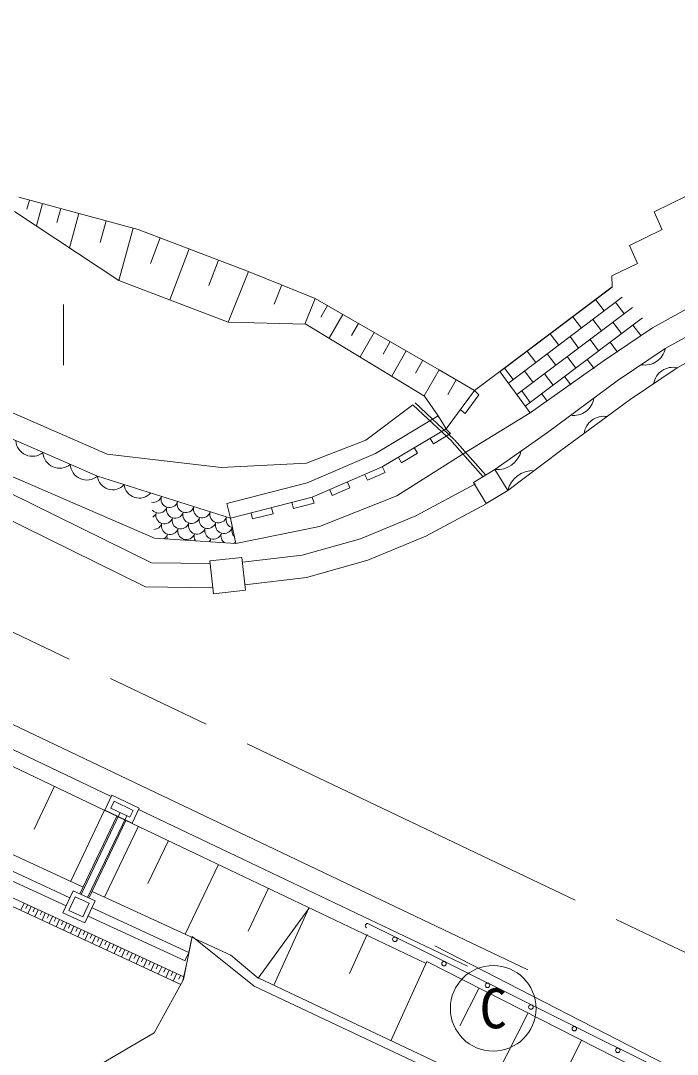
# Model space of a CAD drawing. Units: millimetres, scale not verified. Extents: x 40000 to 680000, y 20000 to 380000.
# Drawn here: x 496510 to 518189, y 256706 to 290844 of the extents above; entities that cross this region are included whole.
import ezdxf
from ezdxf.enums import TextEntityAlignment as Align

# ---------------------------------------------------------------- set-up
doc = ezdxf.new("R2010")
doc.units = ezdxf.units.MM
doc.header["$LTSCALE"] = 1000
doc.linetypes.add('CHAIN', pattern=[18.5, 12, -1.5, 3.5, -1.5])
doc.layers.add('M-BGD', color=7, linetype='Continuous', lineweight=13)
doc.layers.add('M-BMK', color=2, linetype='CHAIN', lineweight=13)
doc.styles.add('ＭＳ ゴシック', font='')
doc.styles.get('ＭＳ ゴシック').set_extended_font_data('MS Gothic')

msp = doc.modelspace()

# ---------------------------------------------------------------- linework, layer by layer
at = {"layer": 'M-BGD'}
for p, q in [((517429, 284535), (518505, 285056)), ((496454, 285015), (500394, 283944)), ((496800, 284921), (496719, 284624)), ((497230, 284804), (497030, 284068)), ((496310, 284545), (499755, 282261)), ((497832, 284640), (497704, 284173)), ((498433, 284477), (498124, 283342)), ((517694, 283937), (517429, 284535)), ((499329, 284233), (499134, 283518)), ((500224, 283990), (499755, 282261)), ((500394, 283944), (504001, 282573)), ((516613, 283421), (517689, 283942)), ((501114, 283670), (500795, 282829)), ((516878, 282823), (516613, 283421)), ((502077, 283304), (501437, 281622)), ((503039, 282939), (502719, 282097)), ((516022, 282415), (516878, 282823)), ((504037, 282559), (503362, 280890)), ((504001, 282573), (506232, 281670)), ((516033, 282052), (516022, 282415)), ((499755, 282261), (503362, 280890)), ((505134, 282115), (504880, 281486)), ((512332, 279261), (516033, 282052)), ((516038, 282047), (512337, 279256)), ((506232, 281670), (505890, 280826)), ((506232, 281670), (510328, 279317)), ((516373, 281710), (512615, 278875)), ((497923, 279470), (497923, 281470)), ((506642, 281435), (506419, 281047)), ((516709, 281372), (512892, 278495)), ((515492, 281635), (515776, 281259)), ((516152, 281543), (516436, 281167)), ((507147, 281145), (506694, 280357)), ((517044, 281035), (513169, 278114)), ((514740, 281068), (515024, 280692)), ((515400, 280976), (515683, 280599)), ((505923, 280825), (503362, 280890)), ((505923, 280825), (509839, 278444)), ((507664, 280848), (507434, 280447)), ((516060, 280883), (516343, 280507)), ((516719, 280790), (516990, 280431)), ((508181, 280550), (507713, 279737)), ((513988, 280501), (514272, 280125)), ((514648, 280408), (514931, 280032)), ((515307, 280316), (515591, 279940)), ((499364, 276532), (491273, 280054)), ((508711, 280246), (508474, 279832)), ((509241, 279941), (508759, 279101)), ((513236, 279934), (513520, 279558)), ((515967, 280223), (516217, 279892)), ((509785, 279629), (509540, 279202)), ((513896, 279841), (514179, 279465)), ((514555, 279749), (514839, 279373)), ((515215, 279656), (515443, 279354)), ((499045, 275798), (490953, 279321)), ((510328, 279317), (509830, 278450)), ((511488, 278632), (512332, 279261)), ((513329, 277892), (512332, 279261)), ((512484, 279367), (512768, 278991)), ((513144, 279274), (513427, 278898)), ((510612, 278498), (510884, 278987)), ((513803, 279182), (514087, 278806)), ((514463, 279089), (514669, 278816)), ((511494, 278627), (511637, 278485)), ((513051, 278615), (513335, 278239)), ((500636, 272143), (487874, 278432)), ((509839, 278444), (510297, 277791)), ((511187, 277874), (511637, 278485)), ((513711, 278522), (513895, 278278)), ((509460, 278156), (507906, 276986)), ((509466, 278150), (510751, 276943)), ((509534, 278223), (510825, 277011)), ((511026, 277992), (511187, 277874)), ((513329, 277892), (511087, 276517)), ((510297, 277791), (510553, 277362)), ((508450, 276105), (510553, 277362)), ((510136, 276871), (510696, 277206)), ((510559, 277357), (510696, 277206)), ((512166, 276024), (513902, 277248)), ((505948, 276227), (507906, 276986)), ((510033, 277043), (510136, 276871)), ((510756, 276939), (511777, 275780)), ((510830, 277006), (511864, 275833)), ((499364, 276532), (503133, 276086)), ((508925, 275155), (511087, 276517)), ((509084, 276243), (509610, 276557)), ((509507, 276729), (509610, 276557)), ((512591, 275323), (514348, 276645)), ((505948, 276227), (503133, 276086)), ((508981, 276414), (509084, 276243)), ((500927, 273758), (495568, 276072)), ((506132, 275106), (508450, 276105)), ((507876, 275850), (507955, 275667)), ((508547, 275922), (507955, 275667)), ((508456, 276100), (508547, 275922)), ((512166, 276024), (511456, 275594)), ((512591, 275323), (512166, 276024)), ((503441, 274414), (499045, 275798)), ((507296, 275601), (507376, 275417)), ((511456, 275594), (511881, 274893)), ((506373, 274134), (508925, 275155)), ((506717, 275351), (506796, 275167)), ((506796, 275167), (507376, 275417)), ((511881, 274893), (512591, 275323)), ((503317, 274898), (503441, 274414)), ((503441, 274414), (506132, 275106)), ((505465, 274928), (505514, 274734)), ((505514, 274734), (506202, 274911)), ((506137, 275101), (506202, 274911)), ((509884, 273818), (511879, 274891)), ((504119, 274582), (504169, 274389)), ((504169, 274389), (504842, 274561)), ((504792, 274755), (504842, 274561)), ((482214, 274289), (500268, 265684)), ((503441, 274414), (503615, 273581)), ((503615, 273581), (506373, 274134)), ((498569, 262227), (472996, 274028)), ((507975, 273023), (509884, 273818)), ((481891, 273612), (499502, 265218)), ((503615, 273581), (500927, 273758)), ((498135, 261879), (473657, 273174)), ((481676, 273161), (499730, 264555)), ((503817, 273117), (502754, 273002)), ((503935, 272034), (503817, 273117)), ((501895, 259261), (472389, 272876)), ((498010, 261607), (473531, 272902)), ((502754, 273002), (502872, 271918)), ((505945, 272456), (507975, 273023)), ((501794, 259008), (472390, 272682)), ((503916, 272214), (505945, 272456)), ((500636, 272143), (502850, 272117)), ((502872, 271918), (503935, 272034)), ((500268, 265684), (513257, 259492)), ((497627, 265558), (496953, 264145)), ((499523, 265263), (499287, 264767)), ((500426, 264832), (499524, 265265)), ((499594, 265063), (499487, 264837)), ((500226, 264762), (499594, 265063)), ((499278, 264771), (498162, 262429)), ((499688, 264575), (498462, 262002)), ((499794, 264691), (498503, 261983)), ((500010, 264588), (498721, 261882)), ((500189, 264336), (499287, 264767)), ((500119, 264536), (499487, 264837)), ((500226, 264762), (500119, 264536)), ((500426, 264833), (500189, 264336)), ((500405, 264788), (511261, 259613)), ((499986, 264433), (498761, 261863)), ((500397, 264237), (499282, 261898)), ((499730, 264555), (509901, 259707)), ((501387, 263765), (500711, 262346)), ((503038, 262978), (501939, 260672)), ((504689, 262191), (504016, 260779)), ((498240, 262106), (497905, 261380)), ((498314, 261907), (498104, 261453)), ((498967, 261771), (498240, 262106)), ((498768, 261698), (498314, 261907)), ((503448, 259976), (498869, 262089)), ((496622, 261694), (496515, 261463)), ((496739, 261640), (496685, 261525)), ((496855, 261587), (496748, 261355)), ((496972, 261533), (496918, 261417)), ((498768, 261698), (498558, 261244)), ((498967, 261771), (498631, 261045)), ((502065, 260064), (498867, 261539)), ((504351, 259223), (506024, 261527)), ((506019, 261532), (504870, 258991)), ((497089, 261479), (496981, 261246)), ((497206, 261425), (497152, 261308)), ((497323, 261371), (497215, 261138)), ((497440, 261317), (497386, 261200)), ((497558, 261263), (497450, 261029)), ((497675, 261208), (497621, 261091)), ((498631, 261045), (497905, 261380)), ((498558, 261244), (498104, 261453)), ((501939, 259791), (498742, 261267)), ((497793, 261154), (497685, 260919)), ((497911, 261099), (497857, 260982)), ((498030, 261045), (497921, 260809)), ((498148, 260990), (498094, 260872)), ((498267, 260935), (498158, 260699)), ((498385, 260881), (498331, 260762)), ((498504, 260826), (498395, 260589)), ((507996, 261020), (509802, 260126)), ((498623, 260771), (498569, 260652)), ((498743, 260716), (498633, 260478)), ((498862, 260661), (498807, 260542)), ((498982, 260605), (498872, 260367)), ((499102, 260550), (499047, 260431)), ((499222, 260495), (499111, 260256)), ((502172, 260596), (501886, 259177)), ((502172, 260596), (504223, 258952)), ((507949, 260659), (507368, 259375)), ((499342, 260439), (499287, 260320)), ((499462, 260384), (499352, 260144)), ((499583, 260328), (499527, 260208)), ((499703, 260272), (499593, 260032)), ((499824, 260217), (499769, 260096)), ((499945, 260161), (499834, 259920)), ((502143, 260451), (502044, 259962)), ((510179, 260290), (525690, 252337)), ((500067, 260105), (500011, 259984)), ((500188, 260049), (500077, 259807)), ((500310, 259993), (500254, 259872)), ((500431, 259936), (500320, 259694)), ((500554, 259880), (500498, 259759)), ((500676, 259824), (500563, 259581)), ((502059, 260069), (501934, 259796)), ((503448, 259976), (504351, 259223)), ((509802, 260126), (525550, 252269)), ((500798, 259767), (500742, 259646)), ((500920, 259711), (500808, 259467)), ((501043, 259654), (500987, 259532)), ((501166, 259597), (501053, 259353)), ((501289, 259541), (501233, 259418)), ((501412, 259484), (501299, 259238)), ((501868, 259145), (501985, 259668)), ((509916, 259769), (508741, 257171)), ((525494, 251859), (509916, 259769)), ((501886, 259177), (500916, 257412)), ((501536, 259427), (501479, 259304)), ((501659, 259370), (501546, 259124)), ((501784, 259313), (501727, 259189)), ((515992, 253742), (504346, 259228)), ((515864, 253471), (504218, 258957)), ((511633, 258880), (511007, 257648)), ((513251, 258051), (512039, 255662)), ((500916, 257412), (498321, 255903)), ((515028, 257159), (514441, 256002))]:
    msp.add_line(p, q, dxfattribs=at)
for points in [[(502763, 272918), (500827, 272940), (488272, 279128), (486554, 280256), (475530, 285703)], [(540293, 282774), (536231, 283896), (532035, 284366), (528472, 284287), (525568, 283874), (522705, 283158), (519663, 281970), (517372, 280705), (515736, 279597), (513329, 277892)], [(540022, 282019), (536079, 283108), (531999, 283565), (528538, 283489), (525722, 283087), (522948, 282394), (520003, 281244), (517790, 280022), (516198, 278944), (513902, 277248)], [(539733, 281321), (535937, 282370), (531966, 282814), (528599, 282740), (525866, 282350), (523176, 281678), (520322, 280563), (518183, 279382), (516632, 278332), (514348, 276645)], [(510553, 277362), (511488, 278632), (510328, 279317)], [(510297, 277791), (508222, 276551), (505970, 275581), (503317, 274898)], [(511524, 275552), (509561, 274496), (507729, 273733), (505799, 273194), (503835, 272960)]]:
    msp.add_lwpolyline(points, dxfattribs=at)
for centre, radius in [((508866, 260506), 75), ((510486, 259701), 75), ((512110, 258225), 1414), ((511921, 258985), 75), ((513356, 258269), 75), ((514790, 257553), 75), ((516225, 256838), 75)]:
    msp.add_circle(centre, radius, dxfattribs=at)
for centre, radius, start, end in [((517125, 280148), 678, 258.9061, 349.2807), ((518046, 278748), 648, 77.8386, 170.3483), ((514773, 278471), 666, 260.8514, 352.0505), ((515763, 277118), 660, 80.6292, 172.2729), ((496897, 277007), 551, 183.5523, 309.4), ((497797, 276615), 551, 183.5523, 309.4), ((512251, 276825), 805, 263.9135, 346.4544), ((498696, 276224), 551, 183.5525, 309.3992), ((513424, 275130), 855, 86.974, 166.9501), ((499546, 275854), 504, 186.4003, 318.6469), ((500425, 275578), 504, 186.4001, 318.6466), ((500886, 275215), 282, 259.2785, 342.5233), ((501424, 275046), 282, 162.5233, 342.5233), ((501962, 274877), 282, 162.5233, 342.5233), ((501071, 274862), 282, 220.2349, 342.5233), ((500717, 274678), 282, 304.0655, 342.5233), ((501255, 274508), 282, 162.5233, 342.5233), ((501608, 274693), 282, 162.5233, 342.5233), ((502146, 274523), 282, 162.5233, 342.5233), ((502499, 274707), 282, 162.5233, 342.5233), ((503037, 274538), 282, 162.5233, 342.5233), ((500901, 274324), 282, 271.4284, 342.5233), ((501439, 274155), 282, 162.5233, 342.5233), ((501792, 274339), 282, 162.5233, 342.5233), ((502330, 274170), 282, 162.5233, 342.5233), ((502684, 274354), 282, 162.5233, 342.5233), ((503221, 274185), 282, 162.5233, 342.5233), ((503575, 274369), 282, 162.5233, 257.2304), ((501085, 273971), 282, 302.3538, 342.5233), ((501623, 273801), 282, 162.5233, 195.725), ((501977, 273986), 282, 162.5233, 342.5233), ((502514, 273816), 282, 162.5233, 212.6317), ((502868, 274001), 282, 162.5233, 342.5233), ((503405, 273831), 282, 162.5233, 234.7825), ((503759, 274015), 282, 162.5233, 228.7643), ((501623, 273801), 282, 336.7681, 342.5233), ((502161, 273632), 282, 162.5233, 168.1402), ((502514, 273816), 282, 319.8614, 342.5233), ((503052, 273647), 282, 162.5233, 183.0663), ((503405, 273831), 282, 297.7106, 316.0152), ((507963, 260952), 75, 63.6647, 243.6647)]:
    msp.add_arc(centre, radius, start, end, dxfattribs=at)
at = {"layer": 'M-BMK'}
msp.add_line((453884, 290844), (527353, 255825), dxfattribs=at)

# ---------------------------------------------------------------- texts
at = {"layer": 'M-BGD', "style": 'ＭＳ ゴシック'}
msp.add_text('C', height=1320, dxfattribs=at).set_placement((512110, 258225), align=Align.MIDDLE_CENTER)

doc.saveas('drawing.dxf')
